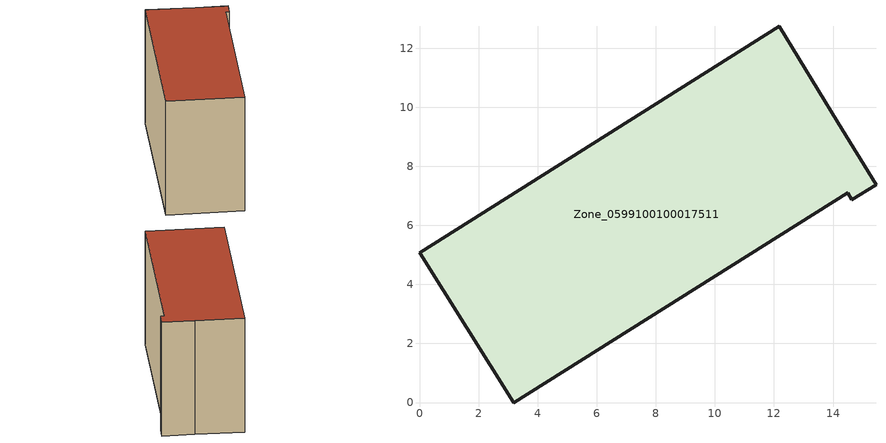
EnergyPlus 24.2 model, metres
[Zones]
Zone_0599100100017511
 floor ground (C_G): 14.15,9.49 15.45,7.38 14.64,6.87 14.49,7.1 3.19,0 0,5.08 12.18,12.73 z0
 wall outside (C_F): 12.18,12.73 0,5.08 3.19,0 14.49,7.1 14.64,6.87 15.45,7.38 14.15,9.49 12.18,12.73 z0:9.8
 roof outside (C_R): 14.15,9.49 12.18,12.73 0,5.08 3.19,0 14.49,7.1 14.64,6.87 15.45,7.38 z9.8
[BUILDING]
Pand.0599100100017511: North Axis=0; Terrain=City; Loads Convergence Tolerance Value=0.04; Temperature Convergence Tolerance Value=0.4; Solar Distribution=FullExterior; Maximum Number of Warmup Days=25; Minimum Number of Warmup Days=1
[Site:Location]
Rotterdam.The.Hague.AP_ZH_NLD Design_Conditions: Latitude=51.96; Longitude=4.45; Time Zone=1; Elevation=-4.5
[SITE:GROUNDTEMPERATURE:BUILDINGSURFACE]
18, 18, 18, 18, 18, 18, 18, 18, 18, 18, 18, 18
[MATERIAL] Thermal Absorptance=0.9; Solar Absorptance=0.7; Visible Absorptance=0.7
Name | Roughness | Thickness | Conductivity | Density | Specific Heat
G.TI.2015-2018 | MediumSmooth | 0.15 | 0.0428571 | 540 | 1210
F.TI.2015-2018 | Rough | 0.3 | 0.0666667 | 1920 | 840
R.TI.2015-2018 | MediumRough | 0.2 | 0.0333333 | 1500 | 1000
[CONSTRUCTION]
C_G: G.TI.2015-2018
C_F: F.TI.2015-2018
C_R: R.TI.2015-2018
[ZONE]
Zone_0599100100017511: Type=1; Multiplier=1; Ceiling Height=Autocalculate; Volume=Autocalculate; Floor Area=autocalculate; Part of Total Floor Area=Yes
[ZONEINFILTRATION:DESIGNFLOWRATE]
Infil_Zone_0599100100017511: Zone or ZoneList or Space or SpaceList=Zone_0599100100017511; Schedule=AlwaysOn; Design Flow Rate Calculation Method=Flow/Area; Flow Rate per Floor Area=0.0015; Constant Term Coefficient=1; Temperature Term Coefficient=0; Velocity Term Coefficient=0; Velocity Squared Term Coefficient=0
[HVACTEMPLATE:ZONE:IDEALLOADSAIRSYSTEM]
Zone_0599100100017511: Maximum Heating Supply Air Temperature=50; Minimum Cooling Supply Air Temperature=13; Maximum Heating Supply Air Humidity Ratio=0.0156; Minimum Cooling Supply Air Humidity Ratio=0.0077; Heating Limit=NoLimit; Cooling Limit=NoLimit; Dehumidification Control Type=ConstantSensibleHeatRatio; Cooling Sensible Heat Ratio=0.7; Dehumidification Setpoint=60; Humidification Control Type=None; Humidification Setpoint=30; Outdoor Air Method=None; Outdoor Air Flow Rate per Person=0.00944; Outdoor Air Flow Rate per Zone Floor Area=0; Outdoor Air Flow Rate per Zone=0; Demand Controlled Ventilation Type=None; Outdoor Air Economizer Type=NoEconomizer; Heat Recovery Type=None; Sensible Heat Recovery Effectiveness=0.7; Latent Heat Recovery Effectiveness=0.65
[ZONECONTROL:THERMOSTAT]
ThermostatControl_Zone_0599100100017511: Zone or ZoneList=Zone_0599100100017511; Control Type Schedule=DualSetpointControlType; Control 1=Thermostat_Zone_0599100100017511; Temperature Difference Between Cutout And Setpoint=0
[THERMOSTATSETPOINT:DUALSETPOINT]
Thermostat_Zone_0599100100017511: Heating Setpoint Temperature Schedule=HeatingSetpoint_Zone_0599100100017511; Cooling Setpoint Temperature Schedule=CoolingSetpoint_Zone_0599100100017511
[SCHEDULE:COMPACT]
HeatingSetpoint_Zone_0599100100017511: Through: 12/31, For: AllDays, Until: 24:00, 21
CoolingSetpoint_Zone_0599100100017511: Through: 12/31, For: AllDays, Until: 24:00, 24
DualSetpointControlType: Through: 12/31, For: AllDays, Until: 24:00, 4
AlwaysOn: Through: 12/31, For: AllDays, Until: 24:00, 1
